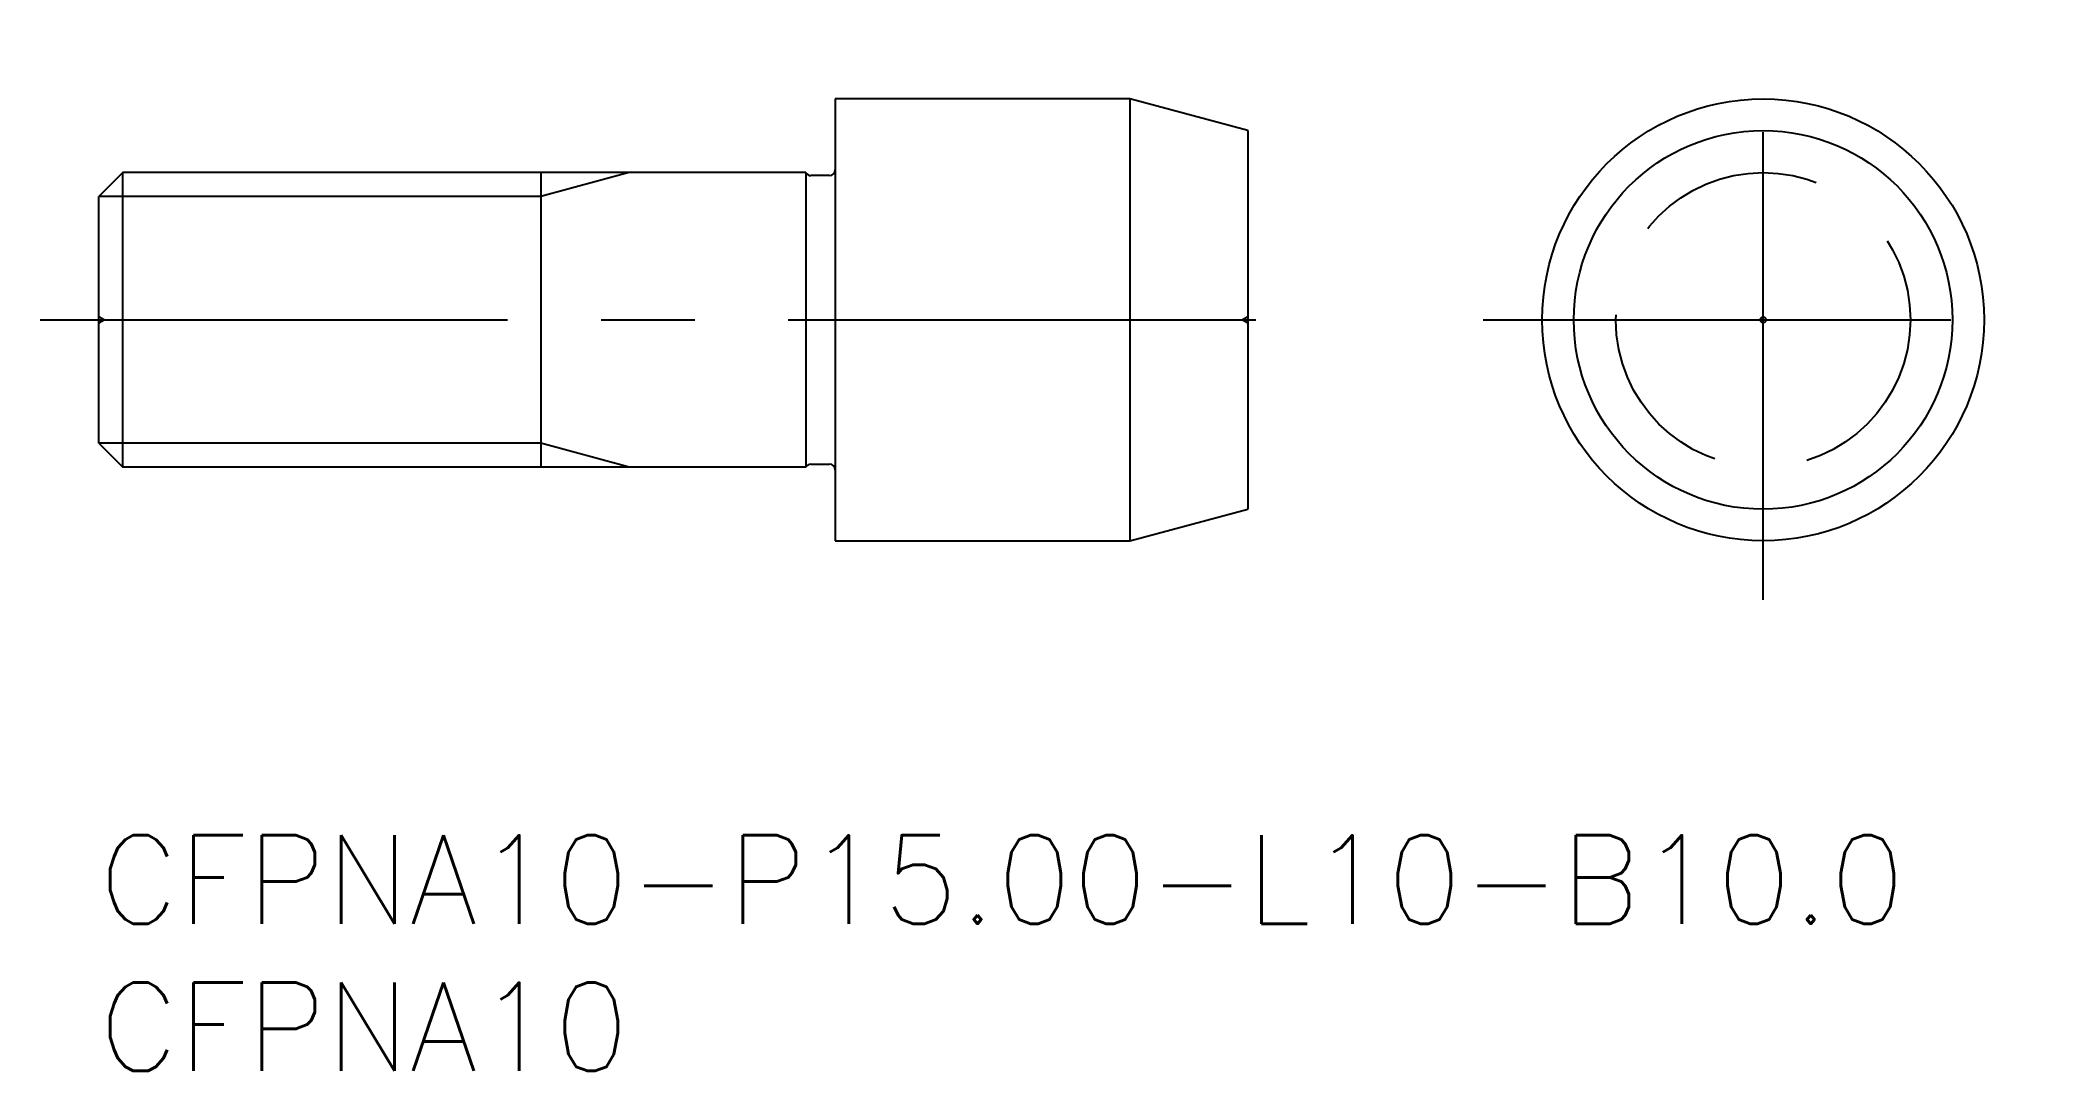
# Model space of a CAD drawing. Extents: x -2 to 66, y -8 to 27.
import ezdxf

# ---------------------------------------------------------------- set-up
doc = ezdxf.new("R2010")
doc.units = 0
doc.header["$LTSCALE"] = 0.5
doc.linetypes.add('CENTER', pattern=[50.8, 31.75, -6.35, 6.35, -6.35])
doc.linetypes.add('DASHED', pattern=[19.05, 12.7, -6.35])
for name, color, linetype in [('MSM_CENTER', 1, 'CENTER'), ('MSM_CONTINUOUS', 7, 'CONTINUOUS'), ('MSM_DASHED', 4, 'DASHED'), ('MSM_NARROW', 5, 'CONTINUOUS'), ('MSM_PART_NUMBER', 7, 'CONTINUOUS')]:
    doc.layers.add(name, color=color, linetype=linetype)
doc.styles.get("Standard").update_dxf_attribs({"font": 'txt.shx', "height": 0.5, "bigfont": 'bigfont.shx'})

# ---------------------------------------------------------------- blocks, each defined once
blk = doc.blocks.new('*U15')
at = {"layer": 'MSM_PART_NUMBER'}
blk.add_text('CFPNA10-P15.00-L10-B10.0', height=3, dxfattribs=at).set_placement((0, -3))
blk = doc.blocks.new('*U16')
at = {"layer": 'MSM_PART_NUMBER'}
blk.add_text('CFPNA10', height=3, dxfattribs=at).set_placement((0, -8))

msp = doc.modelspace()

# ---------------------------------------------------------------- linework, layer by layer
at = {"layer": 'MSM_CENTER'}
for p, q in [((56.5, 8), (56.5, 27)), ((-2, 17.5), (41, 17.5)), ((47, 17.5), (66, 17.5))]:
    msp.add_line(p, q, dxfattribs=at)
at = {"layer": 'MSM_CONTINUOUS'}
for p, q in [((35, 25), (25, 25)), ((25, 25), (25, 10)), ((39, 23.928), (35, 25)), ((35, 25), (35, 10)), ((39, 23.928), (39, 11.072)), ((0.812, 22.5), (0, 21.688)), ((24, 22.5), (0.812, 22.5)), ((0.812, 12.5), (0.812, 22.5)), ((15, 22.5), (15, 12.5)), ((24, 22.5), (24, 12.5)), ((24.8, 22.4), (24.173, 22.4)), ((0, 13.312), (0, 21.688)), ((0, 13.312), (0.812, 12.5)), ((24, 12.5), (0.812, 12.5)), ((24.173, 12.6), (24.8, 12.6)), ((35, 10), (39, 11.072)), ((25, 10), (35, 10))]:
    msp.add_line(p, q, dxfattribs=at)
for radius in [7.5, 6.428, 0.1]:
    msp.add_circle((56.5, 17.5), radius, dxfattribs=at)
for centre, start, end in [((24.173, 22.6), 210, 270), ((24.8, 22.6), 270, 0), ((24.173, 12.4), 90, 150), ((24.8, 12.4), 0, 90)]:
    msp.add_arc(centre, 0.2, start, end, dxfattribs=at)
at = {"layer": 'MSM_DASHED'}
for p, q in [((0.173, 17.5), (0, 17.6)), ((0, 17.4), (0.173, 17.5)), ((39, 17.6), (38.827, 17.5)), ((38.827, 17.5), (39, 17.4))]:
    msp.add_line(p, q, dxfattribs=at)
msp.add_circle((56.5, 17.5), 5, dxfattribs=at)
at = {"layer": 'MSM_NARROW'}
for p, q in [((18, 22.5), (15, 21.688)), ((15, 21.688), (0, 21.688)), ((15, 13.312), (0, 13.312)), ((18, 12.5), (15, 13.312))]:
    msp.add_line(p, q, dxfattribs=at)

# ---------------------------------------------------------------- block references
at = {"layer": 'MSM_CONTINUOUS'}
for name in ['*U15', '*U16']:
    msp.add_blockref(name, (0, 0), dxfattribs=at)

doc.saveas('drawing.dxf')
